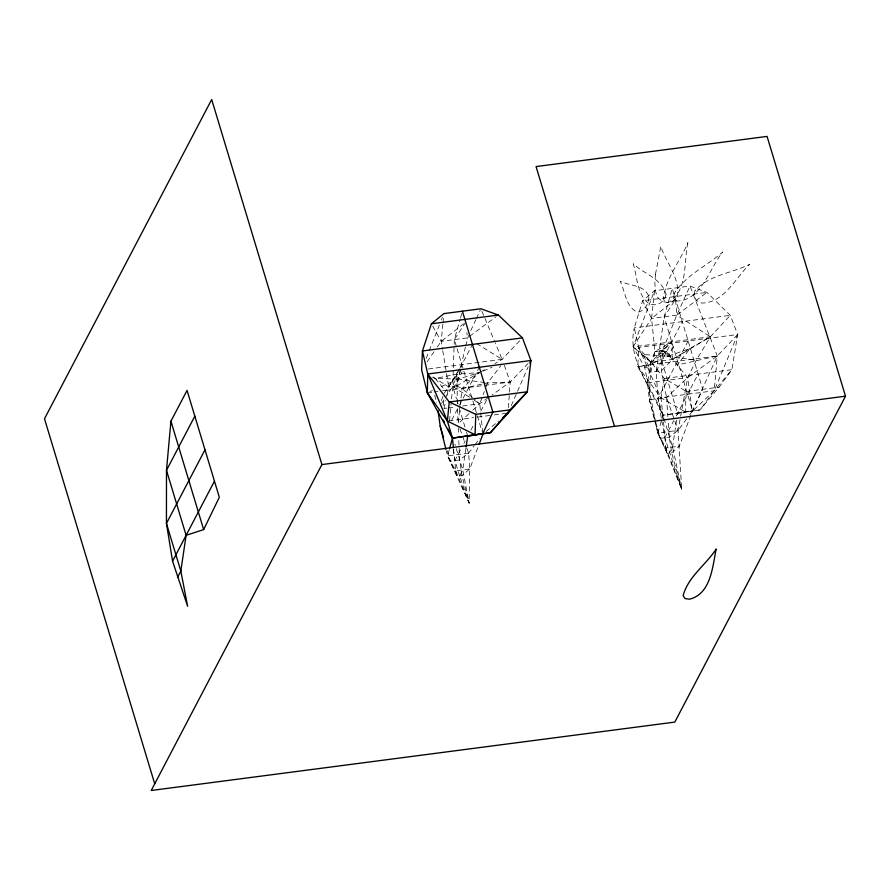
<?xml version="1.0" encoding="UTF-8"?>
<svg xmlns="http://www.w3.org/2000/svg" width="890" height="890" viewBox="0 0 890 890"><rect width="100%" height="100%" fill="white"/><g stroke="black" fill="none" stroke-linecap="round" stroke-linejoin="round"><path stroke-width="0.67" stroke-dasharray="4.45 3.34" d="M457.349 403.459L456.87 374.145L459.374 369.372M466.805 448.015L468.63 453.132L469.753 468.952L469.141 503.117L447.548 455.891L446.268 450.696M663.439 420.692L662.961 415.241L637.819 366.346L638.608 347.445L634.292 327.898L642.591 300.809L654.517 290.707L689.995 286.068L706.905 292.409L730.301 315.349L737.665 334.507L731.88 369.673L719.12 387.161L699.963 409.934L662.961 415.241L661.493 420.325M737.665 334.507L717.318 355.967L637.819 366.346L660.936 397.741L685.211 411.859L699.963 409.934L714.203 390.777L737.665 334.507L638.608 347.445L664.396 378.484L686.346 391.433L685.211 411.859L662.961 415.241C652.259 386.371 626.682 360.973 634.292 327.898L730.301 315.349L710.365 336.754L696.303 360.261L687.692 377.605L680.294 418.211M686.702 418.801L678.069 430.393L669.291 437.146L660.302 438.314L649.355 399.732L647.475 382.856L650.868 362.297L643.125 354.498L633.09 346.855L710.365 336.754L672.606 359.46L650.868 362.297L633.09 346.855L651.58 318.442L676.767 315.149L710.365 336.754L690.262 348.335L677.212 365.011L717.318 355.967L692.198 411.425L679.337 446.179L671.683 452.799L667.189 453.377L657.832 433.03L649.355 399.732L650.868 362.297L654.929 351.505L651.58 318.442L654.517 290.707L633.09 346.855L644.594 367.014L657.832 433.03L667.189 453.377L681.707 489.266L678.069 430.393L666.566 397.485L661.47 370.763L662.583 350.504L676.767 315.149L689.995 286.068L717.318 355.967L714.203 390.777L692.198 411.425L689.839 414.584M508.401 407.698L510.17 382.032L503.829 363.788M449.528 420.77L451.052 404.282M451.564 398.787L452.71 386.427L454.323 339.591L460.197 318.932M442.886 324.16L441.206 341.304L442.53 349.358M443.02 322.836L443.532 317.563M468.919 413.75L458.116 423.729L460.074 406.118M460.23 404.761L460.831 399.343M460.987 397.986L462.043 388.496L479.399 372.621L456.87 374.145L435.177 378.406L432.829 377.438M688.137 340.981L657.955 398.609L672.584 447.069L681.707 489.266L664.797 437.735L657.955 398.609L656.208 371.453L664.174 316.796L672.261 288.382L702.733 389.297L692.587 410.902L677.579 413.338L676.778 418.734M443.131 405.662L444.11 398.853M465.926 448.282L462.733 469.864L459.574 475.883L469.141 503.117L462.733 469.864L454.979 444.21M676.578 420.08L672.584 447.069L669.436 453.088M680.049 419.557L678.069 430.393L657.832 433.03L665.842 447.948L681.707 489.266L671.683 452.799L669.291 437.146L668.256 422.105M444.021 408.532L445.779 400.433M446.958 395.038L448.727 386.939L457.716 371.664M432.918 376.982L448.727 386.939L456.692 385.904L465.348 347.222M465.648 345.887L468.552 335.452M472.445 397.485L462.043 388.496L456.692 385.904L461.866 364.611L458.406 370.485M449.317 449.539L447.548 455.891L457.238 476.195L461.921 475.583L469.753 468.952L478.542 445.745M460.564 317.641L462.399 311.189M657.832 433.03L661.125 421.593M484.861 382.567L458.35 379.04L456.87 374.145L452.71 386.427L446.012 396.695M482.792 432.763L479.721 403.782L484.305 391.511M486.14 386.605L487.52 382.923L500.87 365.712M426.188 358.358L428.724 351.962M429.225 350.682L439.36 325.106M441.396 319.988L442.408 317.441M441.307 400.589L443.799 394.404M444.288 393.169L456.87 374.145M511.305 405.584L528.193 366.78M470.799 330.602L475.839 319.688M476.395 318.475L480.322 309.987M459.997 368.182L472.434 344.419M453.355 388.574L462.099 371.887M451.72 419.991L458.139 407.742M459.396 405.328L462.522 399.365M463.145 398.175L479.332 367.259M459.574 475.883L454.935 460.531L461.298 448.382M463.868 443.487L465.147 441.028M470.843 430.17L473.958 424.207M480.811 411.124L487.03 399.254M656.208 371.453L682.296 321.624M637.819 366.346L644.594 367.014L668.212 356.234L673.207 346.7M664.797 437.735L673.73 420.681M676.289 415.786L698.138 374.078M441.551 403.548L445.267 397.841M465.715 322.158L454.323 339.591L456.704 347.489M675.577 299.351L651.58 318.442L642.591 300.809L706.905 292.409L676.767 315.149L675.577 299.351L664.174 316.796L692.587 410.902M427.111 361.863L434.153 351.583M437.29 347.022L441.206 341.304L463.579 323.815M447.27 450.752L450.251 461.142L459.629 459.919L468.63 453.132L474.203 445.745M474.993 444.689L479.766 438.37M519.671 340.814L502.116 359.349L494.94 363.543M528.093 363.454L510.17 382.032L492.126 394.926M649.355 399.732L666.566 397.485L687.692 377.605L717.318 355.967M472.846 410.123L479.721 403.782L487.62 398.142M486.085 431.517L498.623 420.992M469.642 336.253L496.175 316.673M456.692 385.904L479.399 372.621L458.35 379.04L439.827 387.228M480.6 371.931L486.574 368.427M429.881 391.689L432.395 390.532M483.192 371.019L492.014 367.292M644.594 367.014L649.834 368.582L643.125 354.498L668.212 356.234L690.262 348.335L672.606 359.46L661.47 370.763L650.935 372.142L654.929 351.505L671.727 341.805L672.606 359.46L687.692 377.605L692.198 411.425M462.043 388.496L487.52 382.923L510.17 382.032L443.387 390.755M428.335 368.983L502.116 359.349L503.373 362.486M427.356 392.857L432.707 392.156M434.042 391.978L438.047 391.455M444.377 408.399L446.991 408.054M448.304 407.887L453.533 407.197M462.7 406.007L479.721 403.782L473.48 398.386M647.475 382.856L687.692 377.605M448.76 420.837L473.569 417.599M477.707 417.054L492.871 415.074M494.25 414.896L506.655 413.283M686.346 391.433L719.12 387.161M468.63 453.132L447.548 455.891L455.702 470.788L469.141 503.117L461.921 475.583L459.629 459.919L458.784 439.816M453.555 449.005L455.702 470.788L469.753 468.952M663.562 422.06L665.842 447.948L679.337 446.179M458.35 379.04L435.177 378.406L445.289 390.688L442.708 390.532M659.412 353.163L668.212 356.234L696.303 360.261M476.684 343.607L502.116 359.349L495.218 342.906M469.597 397.274L452.71 386.427L456.448 398.831M474.092 400.166L479.721 403.782M432.696 326.129L441.206 341.304L467.439 337.877L466.861 332.637M638.608 347.445L660.936 397.741L662.961 415.241M481.946 311.3L494.684 341.649M459.941 428.835L464.969 442.909M668.212 356.234L666.732 351.339L662.583 350.504L654.929 351.505L666.732 351.339L672.606 359.46L662.583 350.504L671.727 341.805L650.868 362.297L666.732 351.339L658.756 351.005L677.579 413.338M457.104 348.813L481.957 431.138M456.837 400.111L458.005 403.96M459.162 407.809L466.16 430.983M466.549 432.273L467.717 436.133M455.702 470.788L457.238 476.195M665.842 447.948L667.189 453.377M434.765 395.104L436.434 402.825M442.753 350.704L448.727 386.939M453.155 449.561L454.935 460.531M666.566 397.485L667.878 416.631M458.283 427.745L458.561 434.454M457.549 408.866L458.116 423.729M655.474 274.242L654.829 283.421L655.863 292.576L658.01 297.883L662.527 301.554L668.223 302.589L673.552 300.731L677.09 296.459C680.516 278.192 666.043 262.761 660.814 246.308L655.474 274.242M674.186 293.478L673.841 298.106L676.6 300.976C701.365 301.332 709.92 267.2 722.725 252.037C706.827 265.954 685.756 275.144 674.186 293.478M648.855 296.737C648.955 303.501 644.76 310.888 637.752 312.245C625.67 307.451 625.325 291.341 620.141 281.262C629.508 285.935 645.016 284.789 648.855 296.737M687.87 242.77C683.576 261.86 688.193 291.03 668.223 302.589L664.785 301.877L663.261 298.261C666.132 277.914 680.016 261.282 687.87 242.77M664.396 378.484L660.936 397.741L714.203 390.777L731.88 369.673L664.396 378.484M694.945 290.707L693.944 295.88L696.325 300.397L701.431 303.023C723.937 303.434 735.585 277.713 749.602 264.352C731.725 273.263 708.763 274.988 694.945 290.707M666.076 294.534L664.452 299.329L660.347 303.101L654.862 304.825L649.466 304.035C636.806 294.957 637.351 277.224 633.246 263.729C643.781 273.886 662.26 278.859 666.076 294.534"/><path stroke-width="1.33" d="M453.422 447.648L452.487 438.125L427.356 392.857L427.745 374L422.439 350.96L431.394 323.793L443.921 313.603L480.878 308.774L498.378 315.038L522.441 337.889L530.918 360.528L527.303 391.778L490.412 432.696L452.487 438.125L449.673 448.271M529.828 363.031L530.918 360.528L427.745 374L449.25 401.98L475.794 414.328L475.049 434.698L452.487 438.125L447.603 428.502M177.488 577.421L180.826 571.046L186.11 535.313L203.654 529.595L219.329 497.288L187.056 390.399L170.924 421.193L166.486 470.309L166.441 523.409L172.571 561.156L187.623 606.268L180.826 571.046L166.441 523.409L204.989 449.795M452.487 438.125L447.381 421.026L449.25 401.98L527.303 391.778L509.937 409.867L490.412 432.696L475.049 434.698L447.381 421.026L427.356 392.857L421.626 369.862L422.439 350.96L522.441 337.889M466.115 446.925L467.717 436.133L482.725 433.697L492.871 412.092L462.399 311.189M479.031 444.455L482.947 434.142M509.125 410.59L508.034 413.094L502.805 417.477M194.832 416.164L166.486 470.309L186.11 535.313M172.571 561.156L214.468 481.167M154.715 783.812L44.5 418.745L211.687 99.513L321.902 464.58L151.222 790.487L674.82 722.09L845.5 396.184L767.069 136.404L536.058 166.575L614.489 426.355M431.394 323.793L498.378 315.038M475.794 414.328L509.937 409.867M321.902 464.58L845.5 396.184M427.356 392.857L434.086 403.393M443.331 420.08L444.544 422.483M427.745 374L447.381 421.026M170.924 421.193L203.654 529.595M438.014 410.546L440.194 426.065L443.543 437.758M440.194 426.065L445.946 449.406M716.127 549.186C712.534 566.752 710.977 593.808 689.55 599.192L685.066 598.581L683.131 595.555C688.159 576.82 705.781 564.827 716.127 549.186"/></g></svg>
